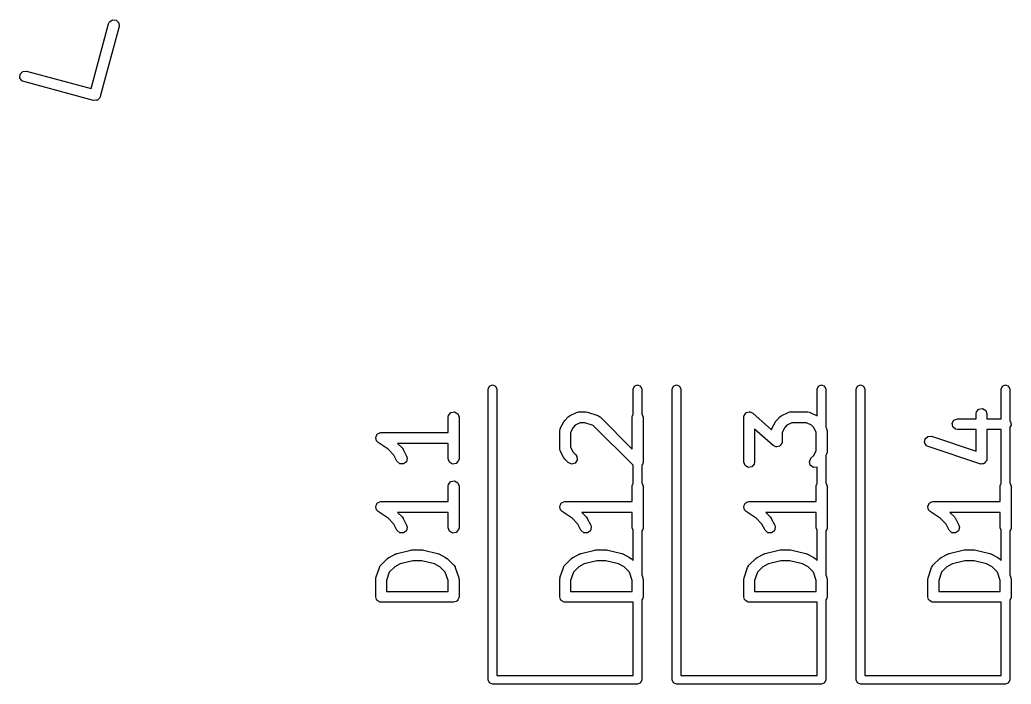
# Model space of a CAD drawing. Extents: x 44 to 268, y -129 to -26.
# Drawn here: x 137 to 150.68, y -88.4 to -79.23 of the extents above; entities that cross this region are included whole.
import ezdxf

# ---------------------------------------------------------------- set-up
doc = ezdxf.new("R2010")
doc.units = 0
doc.layers.add('BLACK', color=7, linetype='CONTINUOUS')

msp = doc.modelspace()

# ---------------------------------------------------------------- linework, layer by layer
at = {"layer": 'BLACK', "linetype": 'CONTINUOUS'}
for p, q in [((137.988, -80.1795), (138.228, -79.286)), ((138.373, -79.3248), (138.114, -80.2908)), ((138.228, -79.286), (138.239, -79.2624)), ((138.239, -79.2624), (138.281, -79.233)), ((138.281, -79.233), (138.332, -79.2375)), ((138.332, -79.2375), (138.368, -79.2737)), ((138.368, -79.2737), (138.373, -79.3248)), ((137.003, -80.0319), (137.007, -79.9808)), ((137.032, -80.074), (137.003, -80.0319)), ((137.007, -79.9808), (137.044, -79.9446)), ((137.044, -79.9446), (137.095, -79.9401)), ((137.095, -79.9401), (137.988, -80.1795)), ((137.056, -80.085), (137.032, -80.074)), ((138.022, -80.3438), (137.056, -80.085)), ((138.107, -80.3054), (138.103, -80.3144)), ((138.109, -80.303), (138.107, -80.3054)), ((138.11, -80.2997), (138.109, -80.303)), ((138.114, -80.2908), (138.11, -80.2997)), ((138.041, -80.3421), (138.022, -80.3438)), ((138.061, -80.3438), (138.041, -80.3421)), ((138.066, -80.3399), (138.061, -80.3438)), ((138.073, -80.3393), (138.066, -80.3399)), ((138.087, -80.3255), (138.073, -80.3393)), ((138.103, -80.3144), (138.087, -80.3255)), ((143.484, -84.2856), (143.526, -84.268)), ((143.526, -84.268), (143.568, -84.2856)), ((145.484, -84.2856), (145.526, -84.268)), ((145.526, -84.268), (145.568, -84.2856)), ((146.024, -84.2856), (146.066, -84.268)), ((146.066, -84.268), (146.108, -84.2856)), ((148.024, -84.2856), (148.066, -84.268)), ((148.066, -84.268), (148.108, -84.2856)), ((148.564, -84.2856), (148.606, -84.268)), ((148.606, -84.268), (148.648, -84.2856)), ((150.564, -84.2856), (150.606, -84.268)), ((150.606, -84.268), (150.648, -84.2856)), ((143.466, -84.328), (143.484, -84.2856)), ((143.466, -88.338), (143.466, -84.328)), ((143.568, -84.2856), (143.586, -84.328)), ((143.586, -84.328), (143.586, -88.278)), ((145.466, -84.328), (145.484, -84.2856)), ((145.466, -84.6811), (145.466, -84.328)), ((145.568, -84.2856), (145.586, -84.328)), ((145.586, -84.328), (145.586, -84.6678)), ((146.006, -84.328), (146.024, -84.2856)), ((146.006, -88.338), (146.006, -84.328)), ((146.108, -84.2856), (146.126, -84.328)), ((146.126, -84.328), (146.126, -88.278)), ((148.006, -84.328), (148.024, -84.2856)), ((148.006, -84.6962), (148.006, -84.328)), ((148.108, -84.2856), (148.126, -84.328)), ((148.126, -84.328), (148.126, -84.8536)), ((148.546, -84.328), (148.564, -84.2856)), ((148.546, -88.338), (148.546, -84.328)), ((148.648, -84.2856), (148.666, -84.328)), ((148.666, -84.328), (148.666, -88.278)), ((150.546, -84.328), (150.564, -84.2856)), ((150.546, -84.7363), (150.546, -84.328)), ((150.648, -84.2856), (150.666, -84.328)), ((150.666, -84.328), (150.666, -84.7675)), ((142.918, -84.6904), (142.951, -84.6511)), ((142.951, -84.6511), (143.002, -84.6422)), ((143.002, -84.6422), (143.046, -84.6679)), ((143.046, -84.6679), (143.064, -84.7161)), ((144.59, -84.6966), (144.686, -84.649)), ((144.686, -84.649), (144.711, -84.6416)), ((144.711, -84.6416), (144.715, -84.6426)), ((144.715, -84.6426), (144.719, -84.6411)), ((144.719, -84.6411), (144.814, -84.6411)), ((144.814, -84.6411), (144.836, -84.645)), ((144.836, -84.645), (144.838, -84.6449)), ((144.838, -84.6449), (144.981, -84.6926)), ((145.458, -84.6904), (145.466, -84.6811)), ((145.586, -84.6678), (145.586, -84.6679)), ((145.586, -84.6679), (145.604, -84.7161)), ((146.998, -84.6904), (147.011, -84.675)), ((147.011, -84.675), (147.022, -84.6577)), ((147.022, -84.6577), (147.027, -84.6557)), ((147.027, -84.6557), (147.031, -84.6511)), ((147.031, -84.6511), (147.051, -84.6476)), ((147.051, -84.6476), (147.07, -84.6411)), ((147.07, -84.6411), (147.076, -84.6433)), ((147.076, -84.6433), (147.082, -84.6422)), ((147.082, -84.6422), (147.099, -84.6523)), ((147.099, -84.6523), (147.118, -84.6597)), ((147.118, -84.6597), (147.378, -84.8871)), ((147.511, -84.6966), (147.607, -84.649)), ((147.607, -84.649), (147.631, -84.6416)), ((147.631, -84.6416), (147.636, -84.6426)), ((147.636, -84.6426), (147.64, -84.6411)), ((147.64, -84.6411), (147.878, -84.6411)), ((147.878, -84.6411), (147.904, -84.6456)), ((147.904, -84.6456), (147.907, -84.6485)), ((147.907, -84.6485), (147.912, -84.649)), ((147.912, -84.649), (148.006, -84.6962)), ((150.2, -84.6685), (150.205, -84.6428)), ((150.2, -84.7363), (150.2, -84.6685)), ((150.205, -84.6428), (150.238, -84.6035)), ((150.238, -84.6035), (150.288, -84.5946)), ((150.288, -84.5946), (150.333, -84.6203)), ((150.333, -84.6203), (150.35, -84.6685)), ((150.35, -84.6685), (150.35, -84.7363)), ((142.914, -84.7161), (142.918, -84.6904)), ((142.914, -84.9268), (142.914, -84.7161)), ((143.064, -84.7161), (143.064, -85.2875)), ((144.462, -84.873), (144.509, -84.7778)), ((144.509, -84.7778), (144.523, -84.7598)), ((144.523, -84.7583), (144.571, -84.7107)), ((144.523, -84.7598), (144.523, -84.7583)), ((144.571, -84.7107), (144.589, -84.6978)), ((144.589, -84.6978), (144.59, -84.6966)), ((144.737, -84.7911), (144.668, -84.8254)), ((144.802, -84.7911), (144.737, -84.7911)), ((144.917, -84.8293), (144.802, -84.7911)), ((144.981, -84.6926), (145.004, -84.705)), ((145.004, -84.705), (145.006, -84.7088)), ((145.006, -84.7088), (145.01, -84.7107)), ((145.01, -84.7107), (145.454, -85.1541)), ((145.454, -84.7161), (145.458, -84.6904)), ((145.454, -85.1541), (145.454, -84.7161)), ((145.604, -84.7161), (145.604, -85.3351)), ((146.994, -84.7161), (146.996, -84.705)), ((146.994, -85.3351), (146.994, -84.7161)), ((146.995, -84.7015), (146.997, -84.6989)), ((146.996, -84.705), (146.995, -84.7015)), ((146.997, -84.6989), (146.998, -84.6904)), ((147.382, -84.873), (147.43, -84.7778)), ((147.43, -84.7778), (147.443, -84.7598)), ((147.443, -84.7598), (147.444, -84.7583)), ((147.444, -84.7583), (147.492, -84.7107)), ((147.492, -84.7107), (147.51, -84.6978)), ((147.51, -84.6978), (147.511, -84.6966)), ((147.658, -84.7911), (147.589, -84.8254)), ((147.86, -84.7911), (147.658, -84.7911)), ((147.929, -84.8254), (147.86, -84.7911)), ((149.868, -84.7983), (149.894, -84.7539)), ((149.877, -84.8488), (149.868, -84.7983)), ((149.894, -84.7539), (149.942, -84.7363)), ((149.942, -84.7363), (150.2, -84.7363)), ((150.35, -84.7363), (150.546, -84.7363)), ((150.666, -84.7675), (150.674, -84.7738)), ((150.674, -84.7738), (150.682, -84.8244)), ((141.926, -84.9699), (141.934, -84.95)), ((141.934, -84.95), (141.938, -84.9481)), ((141.938, -84.9481), (141.94, -84.9444)), ((141.94, -84.9444), (141.961, -84.9369)), ((141.961, -84.9369), (141.98, -84.9273)), ((141.98, -84.9273), (141.985, -84.9283)), ((141.985, -84.9283), (141.989, -84.9268)), ((141.989, -84.9268), (142.914, -84.9268)), ((144.454, -84.9066), (144.458, -84.8809)), ((144.454, -85.1447), (144.454, -84.9066)), ((144.458, -84.8809), (144.461, -84.8775)), ((144.461, -84.8775), (144.462, -84.873)), ((144.638, -84.8558), (144.604, -84.9243)), ((144.604, -84.9243), (144.604, -85.127)), ((144.668, -84.8254), (144.638, -84.8558)), ((145.466, -85.3786), (144.917, -84.8293)), ((147.4, -85.1059), (147.144, -84.8814)), ((147.144, -84.8814), (147.144, -85.3351)), ((147.378, -84.8871), (147.379, -84.8809)), ((147.379, -84.8809), (147.382, -84.8775)), ((147.382, -84.8775), (147.382, -84.873)), ((147.559, -84.8558), (147.525, -84.9243)), ((147.525, -84.9243), (147.525, -85.0494)), ((147.589, -84.8254), (147.559, -84.8558)), ((147.959, -84.8558), (147.929, -84.8254)), ((147.994, -84.9243), (147.959, -84.8558)), ((147.994, -85.1746), (147.994, -84.9243)), ((148.126, -84.8536), (148.136, -84.873)), ((148.136, -84.873), (148.143, -84.898)), ((148.143, -84.898), (148.142, -84.9024)), ((148.142, -84.9024), (148.144, -84.9066)), ((148.144, -84.9066), (148.144, -85.1923)), ((149.916, -84.8818), (149.877, -84.8488)), ((149.942, -84.8863), (149.916, -84.8818)), ((150.2, -84.8863), (149.942, -84.8863)), ((150.2, -85.1835), (150.2, -84.8863)), ((150.546, -84.8863), (150.35, -84.8863)), ((150.35, -84.8863), (150.35, -85.2875)), ((150.546, -85.6335), (150.546, -84.8863)), ((150.682, -84.8244), (150.666, -84.8529)), ((150.666, -84.8529), (150.666, -85.6202)), ((141.914, -84.997), (141.916, -84.993)), ((141.92, -85.0179), (141.914, -84.997)), ((141.915, -84.9888), (141.926, -84.9699)), ((141.916, -84.993), (141.915, -84.9888)), ((141.924, -85.0393), (141.92, -85.0179)), ((141.927, -85.0421), (141.924, -85.0393)), ((141.928, -85.0462), (141.927, -85.0421)), ((141.947, -85.0642), (141.928, -85.0462)), ((142.084, -85.1553), (141.947, -85.0642)), ((142.914, -85.0768), (142.217, -85.0768)), ((142.217, -85.0768), (142.28, -85.1393)), ((142.914, -85.2875), (142.914, -85.0768)), ((147.507, -85.0906), (147.497, -85.1079)), ((147.52, -85.0751), (147.507, -85.0906)), ((147.522, -85.0666), (147.52, -85.0751)), ((147.523, -85.064), (147.522, -85.0666)), ((147.525, -85.0494), (147.523, -85.0605)), ((147.523, -85.0605), (147.523, -85.064)), ((149.488, -85.0645), (149.495, -85.0137)), ((149.514, -85.1082), (149.488, -85.0645)), ((149.495, -85.0137), (149.533, -84.9797)), ((149.533, -84.9797), (149.585, -84.9783)), ((149.585, -84.9783), (150.2, -85.1835)), ((142.165, -85.2367), (142.084, -85.1553)), ((142.28, -85.1393), (142.293, -85.1576)), ((142.293, -85.1576), (142.294, -85.1587)), ((142.294, -85.1587), (142.341, -85.254)), ((144.455, -85.1489), (144.454, -85.1447)), ((144.454, -85.1532), (144.455, -85.1489)), ((144.462, -85.1782), (144.454, -85.1532)), ((144.509, -85.2734), (144.462, -85.1782)), ((144.604, -85.127), (144.638, -85.1955)), ((144.638, -85.1955), (144.677, -85.2345)), ((147.419, -85.1132), (147.4, -85.1059)), ((147.437, -85.1233), (147.419, -85.1132)), ((147.442, -85.1222), (147.437, -85.1233)), ((147.448, -85.1244), (147.442, -85.1222)), ((147.467, -85.1179), (147.448, -85.1244)), ((147.487, -85.1144), (147.467, -85.1179)), ((147.491, -85.1098), (147.487, -85.1144)), ((147.497, -85.1079), (147.491, -85.1098)), ((147.959, -85.2431), (147.994, -85.1746)), ((148.136, -85.2258), (148.126, -85.2452)), ((148.139, -85.2179), (148.136, -85.2214)), ((148.136, -85.2214), (148.136, -85.2258)), ((148.144, -85.1923), (148.139, -85.2179)), ((149.537, -85.1206), (149.514, -85.1082)), ((150.252, -85.3587), (149.537, -85.1206)), ((142.207, -85.3211), (142.165, -85.2367)), ((142.245, -85.3563), (142.207, -85.3211)), ((142.296, -85.3594), (142.245, -85.3563)), ((142.337, -85.3288), (142.296, -85.3594)), ((142.349, -85.2789), (142.337, -85.3288)), ((142.341, -85.254), (142.349, -85.2789)), ((142.931, -85.3357), (142.914, -85.2875)), ((142.976, -85.3614), (142.931, -85.3357)), ((143.026, -85.3525), (142.976, -85.3614)), ((143.059, -85.3132), (143.026, -85.3525)), ((143.064, -85.2875), (143.059, -85.3132)), ((144.51, -85.2746), (144.509, -85.2734)), ((144.523, -85.2929), (144.51, -85.2746)), ((144.571, -85.3406), (144.523, -85.2929)), ((144.617, -85.3622), (144.571, -85.3406)), ((144.667, -85.349), (144.617, -85.3622)), ((144.696, -85.3069), (144.667, -85.349)), ((144.677, -85.2345), (144.692, -85.2558)), ((144.692, -85.2558), (144.696, -85.3069)), ((145.599, -85.3608), (145.586, -85.3764)), ((145.6, -85.3562), (145.599, -85.3608)), ((145.601, -85.3546), (145.6, -85.3562)), ((145.604, -85.3351), (145.601, -85.3513)), ((145.601, -85.3513), (145.601, -85.3546)), ((147.011, -85.3834), (146.994, -85.3351)), ((147.139, -85.3608), (147.106, -85.4001)), ((147.144, -85.3351), (147.139, -85.3608)), ((147.899, -85.3286), (147.92, -85.2821)), ((147.912, -85.3782), (147.899, -85.3286)), ((147.92, -85.2821), (147.959, -85.2431)), ((148.126, -85.2452), (148.126, -85.6202)), ((150.257, -85.3585), (150.252, -85.3587)), ((150.262, -85.3614), (150.257, -85.3585)), ((150.282, -85.3578), (150.262, -85.3614)), ((150.303, -85.3573), (150.282, -85.3578)), ((150.307, -85.3535), (150.303, -85.3573)), ((150.313, -85.3525), (150.307, -85.3535)), ((150.326, -85.3368), (150.313, -85.3525)), ((150.341, -85.3232), (150.326, -85.3368)), ((150.342, -85.3176), (150.341, -85.3232)), ((150.346, -85.3132), (150.342, -85.3176)), ((150.35, -85.2875), (150.346, -85.3132)), ((145.466, -85.6335), (145.466, -85.3786)), ((145.586, -85.3764), (145.586, -85.6202)), ((147.056, -85.409), (147.011, -85.3834)), ((147.106, -85.4001), (147.056, -85.409)), ((147.954, -85.4076), (147.912, -85.3782)), ((148.005, -85.4031), (147.954, -85.4076)), ((148.006, -85.4025), (148.005, -85.4031)), ((148.006, -85.6335), (148.006, -85.4025)), ((142.914, -85.6685), (142.918, -85.6428)), ((142.918, -85.6428), (142.951, -85.6035)), ((142.951, -85.6035), (143.002, -85.5946)), ((143.002, -85.5946), (143.046, -85.6203)), ((143.046, -85.6203), (143.064, -85.6685)), ((145.454, -85.6685), (145.458, -85.6428)), ((145.458, -85.6428), (145.466, -85.6335)), ((145.586, -85.6202), (145.586, -85.6203)), ((145.586, -85.6203), (145.604, -85.6685)), ((147.994, -85.6685), (147.998, -85.6428)), ((147.998, -85.6428), (148.006, -85.6335)), ((148.126, -85.6202), (148.126, -85.6203)), ((148.126, -85.6203), (148.144, -85.6685)), ((150.534, -85.6685), (150.538, -85.6428)), ((150.538, -85.6428), (150.546, -85.6335)), ((150.666, -85.6202), (150.666, -85.6203)), ((150.666, -85.6203), (150.684, -85.6685)), ((142.914, -85.8792), (142.914, -85.6685)), ((143.064, -85.6685), (143.064, -86.2399)), ((145.454, -85.8792), (145.454, -85.6685)), ((145.604, -85.6685), (145.604, -86.2399)), ((147.994, -85.8792), (147.994, -85.6685)), ((148.144, -85.6685), (148.144, -86.2399)), ((150.534, -85.8792), (150.534, -85.6685)), ((150.684, -85.6685), (150.684, -86.2399)), ((141.926, -85.9223), (141.934, -85.9024)), ((141.934, -85.9024), (141.938, -85.9005)), ((141.938, -85.9005), (141.94, -85.8967)), ((141.94, -85.8967), (141.961, -85.8893)), ((141.961, -85.8893), (141.98, -85.8796)), ((141.98, -85.8796), (141.985, -85.8807)), ((141.985, -85.8807), (141.989, -85.8792)), ((141.989, -85.8792), (142.914, -85.8792)), ((144.466, -85.9223), (144.474, -85.9024)), ((144.474, -85.9024), (144.478, -85.9005)), ((144.478, -85.9005), (144.48, -85.8967)), ((144.48, -85.8967), (144.501, -85.8893)), ((144.501, -85.8893), (144.52, -85.8796)), ((144.52, -85.8796), (144.525, -85.8807)), ((144.525, -85.8807), (144.529, -85.8792)), ((144.529, -85.8792), (145.454, -85.8792)), ((147.006, -85.9223), (147.014, -85.9024)), ((147.014, -85.9024), (147.018, -85.9005)), ((147.018, -85.9005), (147.02, -85.8967)), ((147.02, -85.8967), (147.041, -85.8893)), ((147.041, -85.8893), (147.06, -85.8796)), ((147.06, -85.8796), (147.065, -85.8807)), ((147.065, -85.8807), (147.069, -85.8792)), ((147.069, -85.8792), (147.994, -85.8792)), ((149.546, -85.9223), (149.554, -85.9024)), ((149.554, -85.9024), (149.558, -85.9005)), ((149.558, -85.9005), (149.56, -85.8967)), ((149.56, -85.8967), (149.581, -85.8893)), ((149.581, -85.8893), (149.6, -85.8796)), ((149.6, -85.8796), (149.605, -85.8807)), ((149.605, -85.8807), (149.609, -85.8792)), ((149.609, -85.8792), (150.534, -85.8792)), ((141.914, -85.9494), (141.916, -85.9454)), ((141.92, -85.9703), (141.914, -85.9494)), ((141.915, -85.9412), (141.926, -85.9223)), ((141.916, -85.9454), (141.915, -85.9412)), ((141.924, -85.9917), (141.92, -85.9703)), ((141.927, -85.9945), (141.924, -85.9917)), ((141.928, -85.9986), (141.927, -85.9945)), ((141.947, -86.0166), (141.928, -85.9986)), ((142.084, -86.1077), (141.947, -86.0166)), ((142.914, -86.0292), (142.217, -86.0292)), ((142.217, -86.0292), (142.28, -86.0916)), ((142.914, -86.2399), (142.914, -86.0292)), ((144.454, -85.9494), (144.456, -85.9454)), ((144.46, -85.9703), (144.454, -85.9494)), ((144.455, -85.9412), (144.466, -85.9223)), ((144.456, -85.9454), (144.455, -85.9412)), ((144.464, -85.9917), (144.46, -85.9703)), ((144.467, -85.9945), (144.464, -85.9917)), ((144.468, -85.9986), (144.467, -85.9945)), ((144.487, -86.0166), (144.468, -85.9986)), ((144.624, -86.1077), (144.487, -86.0166)), ((145.454, -86.0292), (144.757, -86.0292)), ((144.757, -86.0292), (144.82, -86.0916)), ((145.454, -86.2399), (145.454, -86.0292)), ((146.994, -85.9494), (146.996, -85.9454)), ((147, -85.9703), (146.994, -85.9494)), ((146.995, -85.9412), (147.006, -85.9223)), ((146.996, -85.9454), (146.995, -85.9412)), ((147.004, -85.9917), (147, -85.9703)), ((147.007, -85.9945), (147.004, -85.9917)), ((147.008, -85.9986), (147.007, -85.9945)), ((147.027, -86.0166), (147.008, -85.9986)), ((147.164, -86.1077), (147.027, -86.0166)), ((147.994, -86.0292), (147.297, -86.0292)), ((147.297, -86.0292), (147.36, -86.0916)), ((147.994, -86.2399), (147.994, -86.0292)), ((149.534, -85.9494), (149.536, -85.9454)), ((149.54, -85.9703), (149.534, -85.9494)), ((149.535, -85.9412), (149.546, -85.9223)), ((149.536, -85.9454), (149.535, -85.9412)), ((149.544, -85.9917), (149.54, -85.9703)), ((149.547, -85.9945), (149.544, -85.9917)), ((149.548, -85.9986), (149.547, -85.9945)), ((149.567, -86.0166), (149.548, -85.9986)), ((149.704, -86.1077), (149.567, -86.0166)), ((150.534, -86.0292), (149.837, -86.0292)), ((149.837, -86.0292), (149.9, -86.0916)), ((150.534, -86.2399), (150.534, -86.0292)), ((142.165, -86.1891), (142.084, -86.1077)), ((142.207, -86.2734), (142.165, -86.1891)), ((142.28, -86.0916), (142.293, -86.11)), ((142.293, -86.11), (142.294, -86.1111)), ((142.294, -86.1111), (142.341, -86.2064)), ((144.705, -86.1891), (144.624, -86.1077)), ((144.747, -86.2734), (144.705, -86.1891)), ((144.82, -86.0916), (144.833, -86.11)), ((144.833, -86.11), (144.834, -86.1111)), ((144.834, -86.1111), (144.881, -86.2064)), ((147.245, -86.1891), (147.164, -86.1077)), ((147.287, -86.2734), (147.245, -86.1891)), ((147.36, -86.0916), (147.373, -86.11)), ((147.373, -86.11), (147.374, -86.1111)), ((147.374, -86.1111), (147.421, -86.2064)), ((149.785, -86.1891), (149.704, -86.1077)), ((149.827, -86.2734), (149.785, -86.1891)), ((149.9, -86.0916), (149.913, -86.11)), ((149.913, -86.11), (149.914, -86.1111)), ((149.914, -86.1111), (149.961, -86.2064)), ((142.245, -86.3087), (142.207, -86.2734)), ((142.296, -86.3118), (142.245, -86.3087)), ((142.337, -86.2812), (142.296, -86.3118)), ((142.349, -86.2313), (142.337, -86.2812)), ((142.341, -86.2064), (142.349, -86.2313)), ((142.931, -86.2881), (142.914, -86.2399)), ((142.976, -86.3138), (142.931, -86.2881)), ((143.026, -86.3049), (142.976, -86.3138)), ((143.059, -86.2656), (143.026, -86.3049)), ((143.064, -86.2399), (143.059, -86.2656)), ((144.785, -86.3087), (144.747, -86.2734)), ((144.836, -86.3118), (144.785, -86.3087)), ((144.877, -86.2812), (144.836, -86.3118)), ((144.889, -86.2313), (144.877, -86.2812)), ((144.881, -86.2064), (144.889, -86.2313)), ((145.466, -86.2739), (145.454, -86.2399)), ((145.466, -86.6903), (145.466, -86.2739)), ((145.599, -86.2656), (145.586, -86.2812)), ((145.586, -86.2812), (145.586, -86.8892)), ((145.604, -86.2399), (145.599, -86.2656)), ((147.325, -86.3087), (147.287, -86.2734)), ((147.376, -86.3118), (147.325, -86.3087)), ((147.417, -86.2812), (147.376, -86.3118)), ((147.429, -86.2313), (147.417, -86.2812)), ((147.421, -86.2064), (147.429, -86.2313)), ((148.006, -86.2739), (147.994, -86.2399)), ((148.006, -86.6903), (148.006, -86.2739)), ((148.139, -86.2656), (148.126, -86.2812)), ((148.126, -86.2812), (148.126, -86.8892)), ((148.144, -86.2399), (148.139, -86.2656)), ((149.865, -86.3087), (149.827, -86.2734)), ((149.916, -86.3118), (149.865, -86.3087)), ((149.957, -86.2812), (149.916, -86.3118)), ((149.969, -86.2313), (149.957, -86.2812)), ((149.961, -86.2064), (149.969, -86.2313)), ((150.546, -86.2739), (150.534, -86.2399)), ((150.546, -86.6903), (150.546, -86.2739)), ((150.679, -86.2656), (150.666, -86.2812)), ((150.666, -86.2812), (150.666, -86.8892)), ((150.684, -86.2399), (150.679, -86.2656)), ((142.193, -86.6014), (142.206, -86.5977)), ((142.206, -86.5977), (142.209, -86.5957)), ((142.209, -86.5957), (142.399, -86.5481)), ((142.399, -86.5481), (142.414, -86.547)), ((142.414, -86.547), (142.417, -86.5459)), ((142.417, -86.5459), (142.56, -86.5459)), ((142.56, -86.5459), (142.575, -86.5485)), ((142.575, -86.5485), (142.578, -86.5481)), ((142.578, -86.5481), (142.769, -86.5957)), ((142.769, -86.5957), (142.781, -86.601)), ((144.733, -86.6014), (144.746, -86.5977)), ((144.746, -86.5977), (144.749, -86.5957)), ((144.749, -86.5957), (144.939, -86.5481)), ((144.939, -86.5481), (144.954, -86.547)), ((144.954, -86.547), (144.957, -86.5459)), ((144.957, -86.5459), (145.1, -86.5459)), ((145.1, -86.5459), (145.115, -86.5485)), ((145.115, -86.5485), (145.118, -86.5481)), ((145.118, -86.5481), (145.309, -86.5957)), ((145.309, -86.5957), (145.321, -86.601)), ((147.273, -86.6014), (147.286, -86.5977)), ((147.286, -86.5977), (147.289, -86.5957)), ((147.289, -86.5957), (147.479, -86.5481)), ((147.479, -86.5481), (147.494, -86.547)), ((147.494, -86.547), (147.497, -86.5459)), ((147.497, -86.5459), (147.64, -86.5459)), ((147.64, -86.5459), (147.655, -86.5485)), ((147.655, -86.5485), (147.658, -86.5481)), ((147.658, -86.5481), (147.849, -86.5957)), ((147.849, -86.5957), (147.861, -86.601)), ((149.813, -86.6014), (149.826, -86.5977)), ((149.826, -86.5977), (149.829, -86.5957)), ((149.829, -86.5957), (150.019, -86.5481)), ((150.019, -86.5481), (150.034, -86.547)), ((150.034, -86.547), (150.037, -86.5459)), ((150.037, -86.5459), (150.18, -86.5459)), ((150.18, -86.5459), (150.195, -86.5485)), ((150.195, -86.5485), (150.198, -86.5481)), ((150.198, -86.5481), (150.389, -86.5957)), ((150.389, -86.5957), (150.401, -86.601)), ((141.983, -86.7583), (142.078, -86.6631)), ((142.078, -86.6631), (142.097, -86.6502)), ((142.097, -86.6502), (142.098, -86.649)), ((142.098, -86.649), (142.193, -86.6014)), ((142.426, -86.6959), (142.253, -86.7392)), ((142.551, -86.6959), (142.426, -86.6959)), ((142.724, -86.7392), (142.551, -86.6959)), ((142.781, -86.601), (142.784, -86.6014)), ((142.784, -86.6014), (142.879, -86.649)), ((142.879, -86.649), (142.897, -86.6624)), ((142.897, -86.6624), (142.899, -86.6631)), ((142.899, -86.6631), (142.994, -86.7583)), ((144.523, -86.7583), (144.618, -86.6631)), ((144.618, -86.6631), (144.637, -86.6502)), ((144.637, -86.6502), (144.638, -86.649)), ((144.638, -86.649), (144.733, -86.6014)), ((144.966, -86.6959), (144.793, -86.7392)), ((145.091, -86.6959), (144.966, -86.6959)), ((145.264, -86.7392), (145.091, -86.6959)), ((145.321, -86.601), (145.324, -86.6014)), ((145.324, -86.6014), (145.419, -86.649)), ((145.419, -86.649), (145.437, -86.6624)), ((145.437, -86.6624), (145.439, -86.6631)), ((145.439, -86.6631), (145.466, -86.6903)), ((147.063, -86.7583), (147.158, -86.6631)), ((147.158, -86.6631), (147.177, -86.6502)), ((147.177, -86.6502), (147.178, -86.649)), ((147.178, -86.649), (147.273, -86.6014)), ((147.506, -86.6959), (147.333, -86.7392)), ((147.631, -86.6959), (147.506, -86.6959)), ((147.804, -86.7392), (147.631, -86.6959)), ((147.861, -86.601), (147.864, -86.6014)), ((147.864, -86.6014), (147.959, -86.649)), ((147.959, -86.649), (147.977, -86.6624)), ((147.977, -86.6624), (147.979, -86.6631)), ((147.979, -86.6631), (148.006, -86.6903)), ((149.603, -86.7583), (149.698, -86.6631)), ((149.698, -86.6631), (149.717, -86.6502)), ((149.717, -86.6502), (149.718, -86.649)), ((149.718, -86.649), (149.813, -86.6014)), ((150.046, -86.6959), (149.873, -86.7392)), ((150.171, -86.6959), (150.046, -86.6959)), ((150.344, -86.7392), (150.171, -86.6959)), ((150.401, -86.601), (150.404, -86.6014)), ((150.404, -86.6014), (150.499, -86.649)), ((150.499, -86.649), (150.517, -86.6624)), ((150.517, -86.6624), (150.519, -86.6631)), ((150.519, -86.6631), (150.546, -86.6903)), ((141.917, -86.9305), (141.965, -86.7876)), ((141.965, -86.7876), (141.977, -86.7647)), ((141.977, -86.7647), (141.981, -86.7624)), ((141.981, -86.7624), (141.983, -86.7583)), ((142.102, -86.8518), (142.064, -86.9664)), ((142.176, -86.7777), (142.102, -86.8518)), ((142.253, -86.7392), (142.176, -86.7777)), ((142.801, -86.7777), (142.724, -86.7392)), ((142.875, -86.8518), (142.801, -86.7777)), ((142.914, -86.9664), (142.875, -86.8518)), ((142.994, -86.7583), (143.009, -86.7796)), ((143.009, -86.7796), (143.009, -86.7841)), ((143.009, -86.7841), (143.012, -86.7876)), ((143.012, -86.7876), (143.06, -86.9305)), ((144.457, -86.9305), (144.505, -86.7876)), ((144.505, -86.7876), (144.517, -86.7647)), ((144.517, -86.7647), (144.521, -86.7624)), ((144.521, -86.7624), (144.523, -86.7583)), ((144.642, -86.8518), (144.604, -86.9664)), ((144.716, -86.7777), (144.642, -86.8518)), ((144.793, -86.7392), (144.716, -86.7777)), ((145.341, -86.7777), (145.264, -86.7392)), ((145.415, -86.8518), (145.341, -86.7777)), ((145.454, -86.9664), (145.415, -86.8518)), ((146.997, -86.9305), (147.045, -86.7876)), ((147.045, -86.7876), (147.057, -86.7647)), ((147.057, -86.7647), (147.061, -86.7624)), ((147.061, -86.7624), (147.063, -86.7583)), ((147.182, -86.8518), (147.144, -86.9664)), ((147.256, -86.7777), (147.182, -86.8518)), ((147.333, -86.7392), (147.256, -86.7777)), ((147.881, -86.7777), (147.804, -86.7392)), ((147.955, -86.8518), (147.881, -86.7777)), ((147.994, -86.9664), (147.955, -86.8518)), ((149.537, -86.9305), (149.585, -86.7876)), ((149.585, -86.7876), (149.597, -86.7647)), ((149.597, -86.7647), (149.601, -86.7624)), ((149.601, -86.7624), (149.603, -86.7583)), ((149.722, -86.8518), (149.684, -86.9664)), ((149.796, -86.7777), (149.722, -86.8518)), ((149.873, -86.7392), (149.796, -86.7777)), ((150.421, -86.7777), (150.344, -86.7392)), ((150.495, -86.8518), (150.421, -86.7777)), ((150.534, -86.9664), (150.495, -86.8518)), ((141.914, -86.9542), (141.918, -86.9321)), ((141.914, -87.1923), (141.914, -86.9542)), ((141.918, -86.9321), (141.917, -86.9305)), ((142.064, -86.9664), (142.064, -87.1173)), ((142.914, -87.1173), (142.914, -86.9664)), ((143.06, -86.9305), (143.063, -86.9527)), ((143.063, -86.9527), (143.064, -86.9542)), ((143.064, -86.9542), (143.064, -87.1923)), ((144.454, -86.9542), (144.458, -86.9321)), ((144.454, -87.1923), (144.454, -86.9542)), ((144.458, -86.9321), (144.457, -86.9305)), ((144.604, -86.9664), (144.604, -87.1173)), ((145.454, -87.1173), (145.454, -86.9664)), ((145.586, -86.8892), (145.6, -86.9305)), ((145.6, -86.9305), (145.603, -86.9527)), ((145.603, -86.9527), (145.604, -86.9542)), ((145.604, -86.9542), (145.604, -87.1923)), ((146.994, -86.9542), (146.998, -86.9321)), ((146.994, -87.1923), (146.994, -86.9542)), ((146.998, -86.9321), (146.997, -86.9305)), ((147.144, -86.9664), (147.144, -87.1173)), ((147.994, -87.1173), (147.994, -86.9664)), ((148.126, -86.8892), (148.14, -86.9305)), ((148.14, -86.9305), (148.143, -86.9527)), ((148.143, -86.9527), (148.144, -86.9542)), ((148.144, -86.9542), (148.144, -87.1923)), ((149.534, -86.9542), (149.538, -86.9321)), ((149.534, -87.1923), (149.534, -86.9542)), ((149.538, -86.9321), (149.537, -86.9305)), ((149.684, -86.9664), (149.684, -87.1173)), ((150.534, -87.1173), (150.534, -86.9664)), ((150.666, -86.8892), (150.68, -86.9305)), ((150.68, -86.9305), (150.683, -86.9527)), ((150.683, -86.9527), (150.684, -86.9542)), ((150.684, -86.9542), (150.684, -87.1923)), ((142.064, -87.1173), (142.914, -87.1173)), ((144.604, -87.1173), (145.454, -87.1173)), ((147.144, -87.1173), (147.994, -87.1173)), ((149.684, -87.1173), (150.534, -87.1173)), ((141.92, -87.2106), (141.914, -87.1923)), ((141.924, -87.2298), (141.92, -87.2106)), ((141.929, -87.2341), (141.924, -87.2298)), ((141.931, -87.2405), (141.929, -87.2341)), ((141.948, -87.2502), (141.931, -87.2405)), ((141.963, -87.2628), (141.948, -87.2502)), ((141.973, -87.2645), (141.963, -87.2628)), ((141.976, -87.2661), (141.973, -87.2645)), ((141.979, -87.2656), (141.976, -87.2661)), ((141.989, -87.2673), (141.979, -87.2656)), ((142.989, -87.2673), (141.989, -87.2673)), ((143.007, -87.2606), (142.989, -87.2673)), ((143.026, -87.2572), (143.007, -87.2606)), ((143.03, -87.2521), (143.026, -87.2572)), ((143.037, -87.2497), (143.03, -87.2521)), ((143.047, -87.2329), (143.037, -87.2497)), ((143.059, -87.2179), (143.047, -87.2329)), ((143.061, -87.2082), (143.059, -87.2179)), ((143.062, -87.2053), (143.061, -87.2082)), ((143.064, -87.1923), (143.062, -87.202)), ((143.062, -87.202), (143.062, -87.2053)), ((144.46, -87.2106), (144.454, -87.1923)), ((144.464, -87.2298), (144.46, -87.2106)), ((144.469, -87.2341), (144.464, -87.2298)), ((144.471, -87.2405), (144.469, -87.2341)), ((144.488, -87.2502), (144.471, -87.2405)), ((144.503, -87.2628), (144.488, -87.2502)), ((144.513, -87.2645), (144.503, -87.2628)), ((144.516, -87.2661), (144.513, -87.2645)), ((144.519, -87.2656), (144.516, -87.2661)), ((144.529, -87.2673), (144.519, -87.2656)), ((145.466, -87.2673), (144.529, -87.2673)), ((145.466, -88.278), (145.466, -87.2673)), ((145.587, -87.2329), (145.586, -87.2339)), ((145.586, -87.2339), (145.586, -88.338)), ((145.599, -87.2179), (145.587, -87.2329)), ((145.601, -87.2082), (145.599, -87.2179)), ((145.602, -87.2053), (145.601, -87.2082)), ((145.604, -87.1923), (145.602, -87.202)), ((145.602, -87.202), (145.602, -87.2053)), ((147, -87.2106), (146.994, -87.1923)), ((147.004, -87.2298), (147, -87.2106)), ((147.009, -87.2341), (147.004, -87.2298)), ((147.011, -87.2405), (147.009, -87.2341)), ((147.028, -87.2502), (147.011, -87.2405)), ((147.043, -87.2628), (147.028, -87.2502)), ((147.053, -87.2645), (147.043, -87.2628)), ((147.056, -87.2661), (147.053, -87.2645)), ((147.059, -87.2656), (147.056, -87.2661)), ((147.069, -87.2673), (147.059, -87.2656)), ((148.006, -87.2673), (147.069, -87.2673)), ((148.006, -88.278), (148.006, -87.2673)), ((148.127, -87.2329), (148.126, -87.2339)), ((148.126, -87.2339), (148.126, -88.338)), ((148.139, -87.2179), (148.127, -87.2329)), ((148.141, -87.2082), (148.139, -87.2179)), ((148.142, -87.2053), (148.141, -87.2082)), ((148.144, -87.1923), (148.142, -87.202)), ((148.142, -87.202), (148.142, -87.2053)), ((149.54, -87.2106), (149.534, -87.1923)), ((149.544, -87.2298), (149.54, -87.2106)), ((149.549, -87.2341), (149.544, -87.2298)), ((149.551, -87.2405), (149.549, -87.2341)), ((149.568, -87.2502), (149.551, -87.2405)), ((149.583, -87.2628), (149.568, -87.2502)), ((149.593, -87.2645), (149.583, -87.2628)), ((149.596, -87.2661), (149.593, -87.2645)), ((149.599, -87.2656), (149.596, -87.2661)), ((149.609, -87.2673), (149.599, -87.2656)), ((150.546, -87.2673), (149.609, -87.2673)), ((150.546, -88.278), (150.546, -87.2673)), ((150.667, -87.2329), (150.666, -87.2339)), ((150.666, -87.2339), (150.666, -88.338)), ((150.679, -87.2179), (150.667, -87.2329)), ((150.681, -87.2082), (150.679, -87.2179)), ((150.682, -87.2053), (150.681, -87.2082)), ((150.684, -87.1923), (150.682, -87.202)), ((150.682, -87.202), (150.682, -87.2053)), ((143.484, -88.3804), (143.466, -88.338)), ((143.586, -88.278), (145.466, -88.278)), ((145.586, -88.338), (145.568, -88.3804)), ((146.024, -88.3804), (146.006, -88.338)), ((146.126, -88.278), (148.006, -88.278)), ((148.126, -88.338), (148.108, -88.3804)), ((148.564, -88.3804), (148.546, -88.338)), ((148.666, -88.278), (150.546, -88.278)), ((150.666, -88.338), (150.648, -88.3804)), ((143.526, -88.398), (143.484, -88.3804)), ((145.526, -88.398), (143.526, -88.398)), ((145.568, -88.3804), (145.526, -88.398)), ((146.066, -88.398), (146.024, -88.3804)), ((148.066, -88.398), (146.066, -88.398)), ((148.108, -88.3804), (148.066, -88.398)), ((148.606, -88.398), (148.564, -88.3804)), ((150.606, -88.398), (148.606, -88.398)), ((150.648, -88.3804), (150.606, -88.398))]:
    msp.add_line(p, q, dxfattribs=at)

doc.saveas('drawing.dxf')
